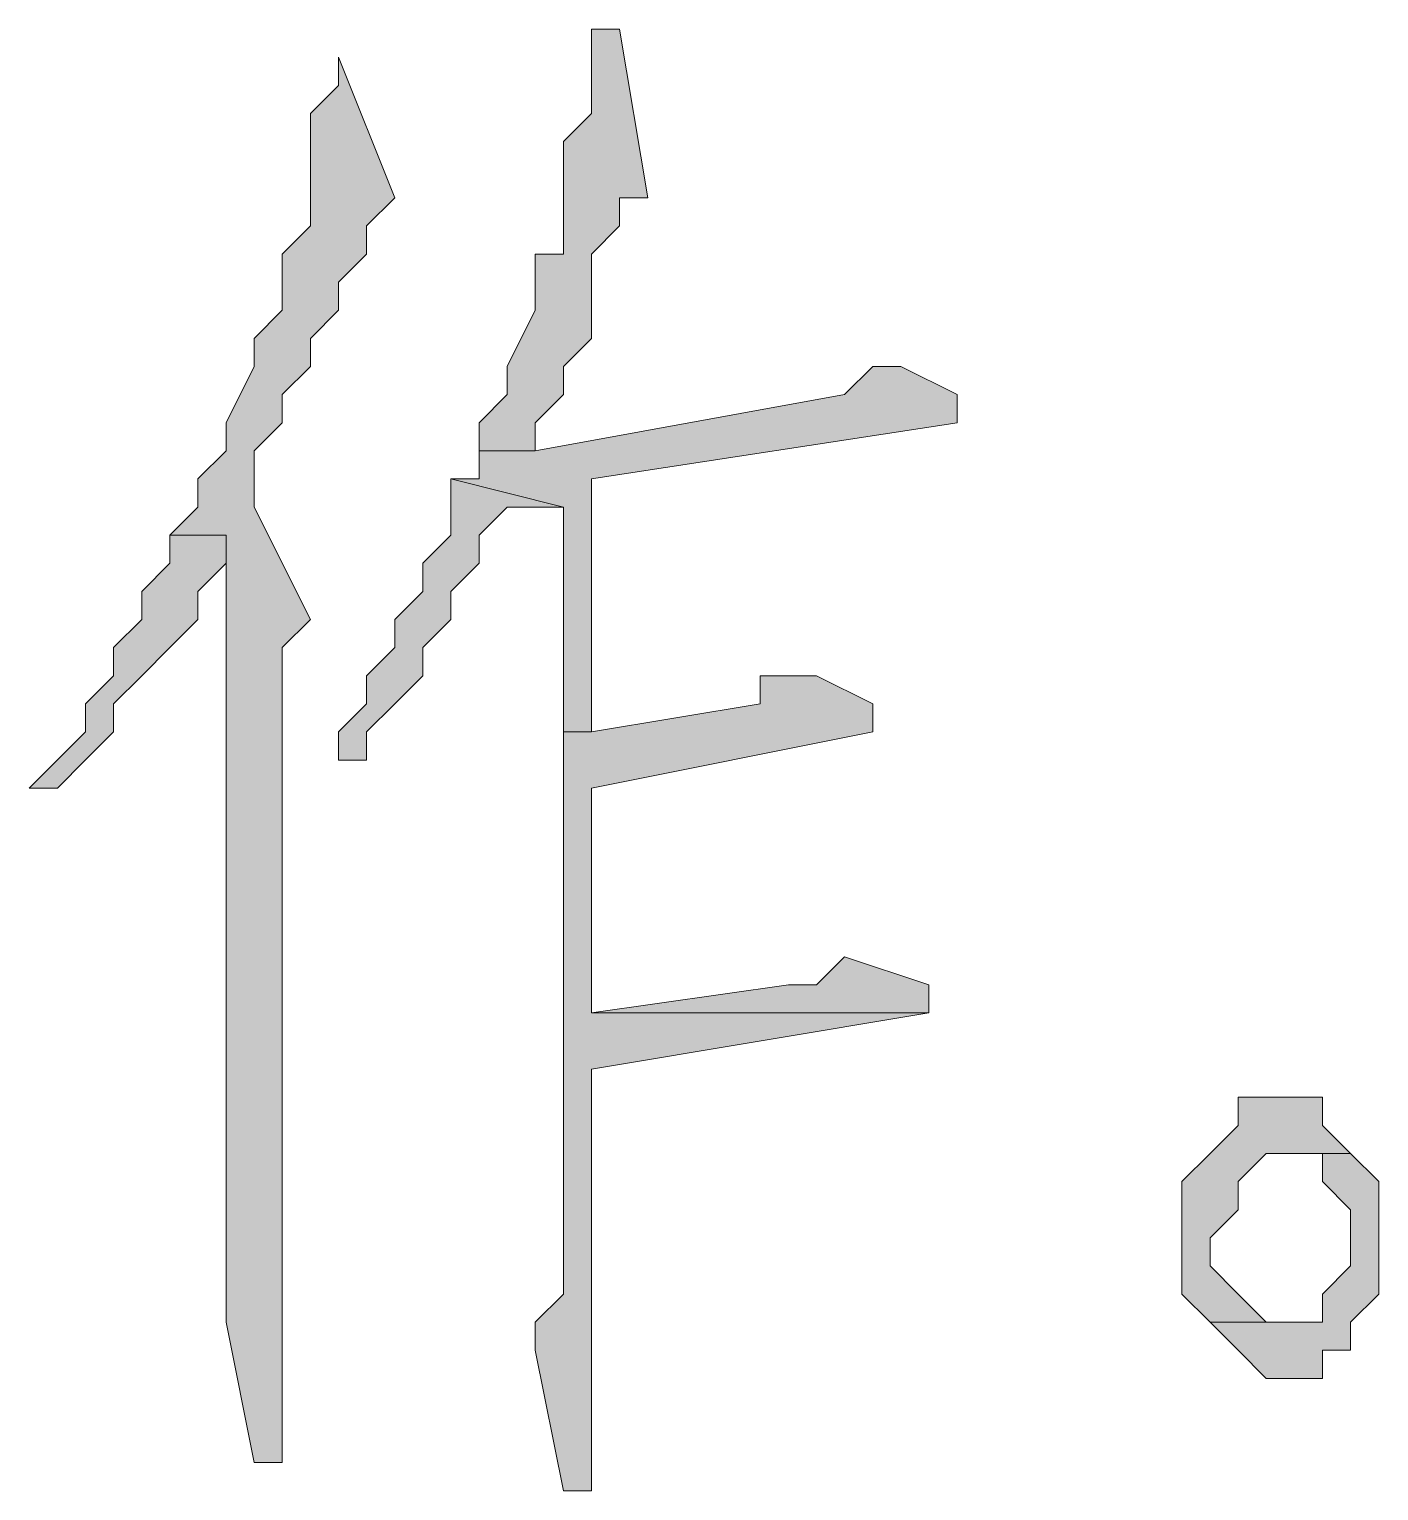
# Model space of a CAD drawing. Header units: millimetres. Extents: x 6 to 291, y 4 to 206.
# Drawn here: x 266.742 to 268.774, y 20.532 to 22.733 of the extents above; entities that cross this region are included whole.
import ezdxf

# ---------------------------------------------------------------- set-up
doc = ezdxf.new("R2010")
doc.units = ezdxf.units.MM
doc.layers.add('C00-00-00', color=7, linetype='Continuous')

msp = doc.modelspace()

# ---------------------------------------------------------------- hatches: boundary and pattern name
at = {"layer": 'C00-00-00'}
h = msp.add_hatch(color=256, dxfattribs=at)
h.dxf.hatch_style = 2
h.paths.add_polyline_path([(267.631339, 22.732995), (267.589005, 22.732995), (267.589005, 22.690662), (267.589005, 22.605995), (267.546672, 22.563662), (267.546672, 22.478995), (267.546672, 22.436662), (267.546672, 22.394329), (267.504339, 22.394329), (267.504339, 22.351995), (267.504339, 22.309662), (267.462005, 22.224995), (267.462005, 22.182662), (267.419672, 22.140329), (267.419672, 22.097995), (267.504339, 22.097995), (267.504339, 22.140329), (267.546672, 22.182662), (267.546672, 22.224995), (267.589005, 22.267329), (267.589005, 22.309662), (267.589005, 22.351995), (267.589005, 22.394329), (267.631339, 22.436662), (267.631339, 22.478995), (267.673672, 22.478995)])
h = msp.add_hatch(color=256, dxfattribs=at)
h.dxf.hatch_style = 2
h.paths.add_polyline_path([(267.207996, 22.690669), (267.207996, 22.648336), (267.165662, 22.606002), (267.165662, 22.563669), (267.165662, 22.521336), (267.165662, 22.436669), (267.123329, 22.394336), (267.123329, 22.352002), (267.123329, 22.309669), (267.080996, 22.267336), (267.080996, 22.225002), (267.038662, 22.140336), (267.038662, 22.098002), (266.996329, 22.055669), (266.996329, 22.013336), (266.953996, 21.971002), (267.038662, 21.971002), (267.038662, 21.928669), (267.038662, 21.844002), (267.038662, 21.801669), (267.038662, 20.828002), (267.038662, 20.785669), (267.080996, 20.574002), (267.123329, 20.574002), (267.123329, 20.870336), (267.123329, 21.801669), (267.165662, 21.844002), (267.080996, 22.013336), (267.080996, 22.055669), (267.080996, 22.098002), (267.123329, 22.140336), (267.123329, 22.182669), (267.165662, 22.225002), (267.165662, 22.267336), (267.207996, 22.309669), (267.207996, 22.352002), (267.250329, 22.394336), (267.250329, 22.436669), (267.292662, 22.479002)])
h = msp.add_hatch(color=256, dxfattribs=at)
h.dxf.hatch_style = 2
h.paths.add_polyline_path([(268.054665, 22.225), (268.012332, 22.225), (267.969999, 22.182666), (267.504332, 22.098), (267.419665, 22.098), (267.419665, 22.055666), (267.377332, 22.055666), (267.546665, 22.013333), (267.546665, 21.674666), (267.588999, 21.674666), (267.588999, 22.055666), (268.139332, 22.140333), (268.139332, 22.182666)])
h = msp.add_hatch(color=256, dxfattribs=at)
h.dxf.hatch_style = 2
h.paths.add_polyline_path([(267.377333, 22.055663), (267.377333, 22.013329), (267.377333, 21.970996), (267.334999, 21.928663), (267.334999, 21.886329), (267.292666, 21.843996), (267.292666, 21.801663), (267.250333, 21.759329), (267.250333, 21.716996), (267.207999, 21.674663), (267.207999, 21.632329), (267.250333, 21.632329), (267.250333, 21.674663), (267.292666, 21.716996), (267.334999, 21.759329), (267.334999, 21.801663), (267.377333, 21.843996), (267.377333, 21.886329), (267.419666, 21.928663), (267.419666, 21.970996), (267.461999, 22.013329), (267.546666, 22.013329)])
h = msp.add_hatch(color=256, dxfattribs=at)
h.dxf.hatch_style = 2
h.paths.add_polyline_path([(266.954006, 21.97101), (266.954006, 21.928677), (266.911672, 21.886343), (266.911672, 21.84401), (266.869339, 21.801677), (266.869339, 21.759343), (266.827006, 21.71701), (266.827006, 21.674677), (266.784672, 21.632343), (266.742339, 21.59001), (266.784672, 21.59001), (266.827006, 21.632343), (266.869339, 21.674677), (266.869339, 21.71701), (266.911672, 21.759343), (266.954006, 21.801677), (266.996339, 21.84401), (266.996339, 21.886343), (267.038672, 21.928677), (267.038672, 21.97101)])
h = msp.add_hatch(color=256, dxfattribs=at)
h.dxf.hatch_style = 2
h.paths.add_polyline_path([(267.927671, 21.759331), (267.885337, 21.759331), (267.843004, 21.759331), (267.843004, 21.716997), (267.589004, 21.674664), (267.546671, 21.674664), (267.546671, 21.589997), (267.546671, 20.912664), (267.546671, 20.870331), (267.546671, 20.827997), (267.504337, 20.785664), (267.504337, 20.743331), (267.546671, 20.531664), (267.589004, 20.531664), (267.589004, 20.870331), (267.589004, 21.166664), (268.097004, 21.251331), (267.589004, 21.251331), (267.589004, 21.589997), (268.012337, 21.674664), (268.012337, 21.716997)])
h = msp.add_hatch(color=256, dxfattribs=at)
h.dxf.hatch_style = 2
h.paths.add_polyline_path([(267.969997, 21.336004), (267.927663, 21.29367), (267.88533, 21.29367), (267.588997, 21.251337), (268.096997, 21.251337), (268.096997, 21.29367)])
h = msp.add_hatch(color=256, dxfattribs=at)
h.dxf.hatch_style = 2
h.paths.add_polyline_path([(268.647329, 21.12434), (268.562663, 21.12434), (268.562663, 21.082007), (268.520329, 21.039674), (268.477996, 20.99734), (268.477996, 20.828007), (268.520329, 20.785674), (268.647329, 20.785674), (268.604996, 20.785674), (268.562663, 20.828007), (268.520329, 20.87034), (268.520329, 20.912674), (268.562663, 20.955007), (268.562663, 20.99734), (268.604996, 21.039674), (268.731996, 21.039674), (268.689663, 21.082007), (268.689663, 21.12434)])
h = msp.add_hatch(color=256, dxfattribs=at)
h.dxf.hatch_style = 2
h.paths.add_polyline_path([(268.731998, 21.039672), (268.604998, 21.039672), (268.647331, 21.039672), (268.689665, 21.039672), (268.689665, 20.997338), (268.731998, 20.955005), (268.731998, 20.870338), (268.689665, 20.828005), (268.689665, 20.785672), (268.647331, 20.785672), (268.520331, 20.785672), (268.562665, 20.743338), (268.604998, 20.701005), (268.689665, 20.701005), (268.689665, 20.743338), (268.731998, 20.743338), (268.731998, 20.785672), (268.774331, 20.828005), (268.774331, 20.870338), (268.774331, 20.912672), (268.774331, 20.955005), (268.774331, 20.997338)])

# ---------------------------------------------------------------- linework, layer by layer
at = {"layer": 'C00-00-00', "lineweight": 13}
for points in [[(267.631339, 22.732995), (267.589005, 22.732995), (267.589005, 22.690662), (267.589005, 22.605995), (267.546672, 22.563662), (267.546672, 22.478995), (267.546672, 22.436662), (267.546672, 22.394329), (267.504339, 22.394329), (267.504339, 22.351995), (267.504339, 22.309662), (267.462005, 22.224995), (267.462005, 22.182662), (267.419672, 22.140329), (267.419672, 22.097995), (267.504339, 22.097995), (267.504339, 22.140329), (267.546672, 22.182662), (267.546672, 22.224995), (267.589005, 22.267329), (267.589005, 22.309662), (267.589005, 22.351995), (267.589005, 22.394329), (267.631339, 22.436662), (267.631339, 22.478995), (267.673672, 22.478995)], [(267.207996, 22.690669), (267.207996, 22.648336), (267.165662, 22.606002), (267.165662, 22.563669), (267.165662, 22.521336), (267.165662, 22.436669), (267.123329, 22.394336), (267.123329, 22.352002), (267.123329, 22.309669), (267.080996, 22.267336), (267.080996, 22.225002), (267.038662, 22.140336), (267.038662, 22.098002), (266.996329, 22.055669), (266.996329, 22.013336), (266.953996, 21.971002), (267.038662, 21.971002), (267.038662, 21.928669), (267.038662, 21.844002), (267.038662, 21.801669), (267.038662, 20.828002), (267.038662, 20.785669), (267.080996, 20.574002), (267.123329, 20.574002), (267.123329, 20.870336), (267.123329, 21.801669), (267.165662, 21.844002), (267.080996, 22.013336), (267.080996, 22.055669), (267.080996, 22.098002), (267.123329, 22.140336), (267.123329, 22.182669), (267.165662, 22.225002), (267.165662, 22.267336), (267.207996, 22.309669), (267.207996, 22.352002), (267.250329, 22.394336), (267.250329, 22.436669), (267.292662, 22.479002)], [(268.054665, 22.225), (268.012332, 22.225), (267.969999, 22.182666), (267.504332, 22.098), (267.419665, 22.098), (267.419665, 22.055666), (267.377332, 22.055666), (267.546665, 22.013333), (267.546665, 21.674666), (267.588999, 21.674666), (267.588999, 22.055666), (268.139332, 22.140333), (268.139332, 22.182666)], [(267.377333, 22.055663), (267.377333, 22.013329), (267.377333, 21.970996), (267.334999, 21.928663), (267.334999, 21.886329), (267.292666, 21.843996), (267.292666, 21.801663), (267.250333, 21.759329), (267.250333, 21.716996), (267.207999, 21.674663), (267.207999, 21.632329), (267.250333, 21.632329), (267.250333, 21.674663), (267.292666, 21.716996), (267.334999, 21.759329), (267.334999, 21.801663), (267.377333, 21.843996), (267.377333, 21.886329), (267.419666, 21.928663), (267.419666, 21.970996), (267.461999, 22.013329), (267.546666, 22.013329)], [(266.954006, 21.97101), (266.954006, 21.928677), (266.911672, 21.886343), (266.911672, 21.84401), (266.869339, 21.801677), (266.869339, 21.759343), (266.827006, 21.71701), (266.827006, 21.674677), (266.784672, 21.632343), (266.742339, 21.59001), (266.784672, 21.59001), (266.827006, 21.632343), (266.869339, 21.674677), (266.869339, 21.71701), (266.911672, 21.759343), (266.954006, 21.801677), (266.996339, 21.84401), (266.996339, 21.886343), (267.038672, 21.928677), (267.038672, 21.97101)], [(267.927671, 21.759331), (267.885337, 21.759331), (267.843004, 21.759331), (267.843004, 21.716997), (267.589004, 21.674664), (267.546671, 21.674664), (267.546671, 21.589997), (267.546671, 20.912664), (267.546671, 20.870331), (267.546671, 20.827997), (267.504337, 20.785664), (267.504337, 20.743331), (267.546671, 20.531664), (267.589004, 20.531664), (267.589004, 20.870331), (267.589004, 21.166664), (268.097004, 21.251331), (267.589004, 21.251331), (267.589004, 21.589997), (268.012337, 21.674664), (268.012337, 21.716997)], [(267.969997, 21.336004), (267.927663, 21.29367), (267.88533, 21.29367), (267.588997, 21.251337), (268.096997, 21.251337), (268.096997, 21.29367)], [(268.647329, 21.12434), (268.562663, 21.12434), (268.562663, 21.082007), (268.520329, 21.039674), (268.477996, 20.99734), (268.477996, 20.828007), (268.520329, 20.785674), (268.647329, 20.785674), (268.604996, 20.785674), (268.562663, 20.828007), (268.520329, 20.87034), (268.520329, 20.912674), (268.562663, 20.955007), (268.562663, 20.99734), (268.604996, 21.039674), (268.731996, 21.039674), (268.689663, 21.082007), (268.689663, 21.12434)], [(268.731998, 21.039672), (268.604998, 21.039672), (268.647331, 21.039672), (268.689665, 21.039672), (268.689665, 20.997338), (268.731998, 20.955005), (268.731998, 20.870338), (268.689665, 20.828005), (268.689665, 20.785672), (268.647331, 20.785672), (268.520331, 20.785672), (268.562665, 20.743338), (268.604998, 20.701005), (268.689665, 20.701005), (268.689665, 20.743338), (268.731998, 20.743338), (268.731998, 20.785672), (268.774331, 20.828005), (268.774331, 20.870338), (268.774331, 20.912672), (268.774331, 20.955005), (268.774331, 20.997338)]]:
    msp.add_lwpolyline(points, close=True, dxfattribs=at)

doc.saveas('drawing.dxf')
